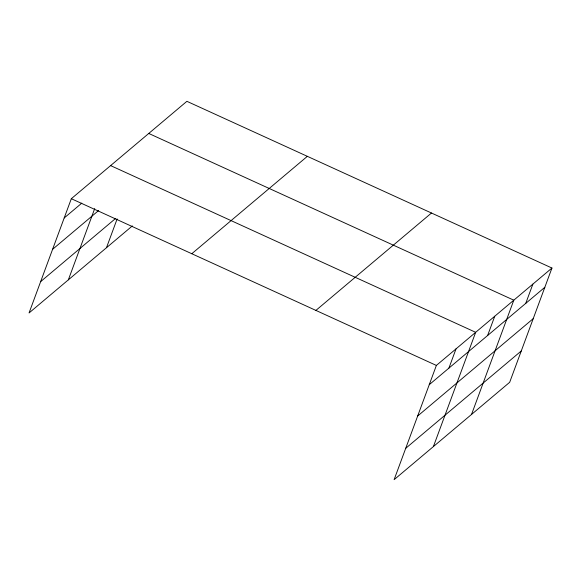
<?xml version="1.0" encoding="UTF-8"?>
<svg xmlns="http://www.w3.org/2000/svg" width="581" height="581" viewBox="0 0 581 581"><rect width="100%" height="100%" fill="white"/><g stroke="black" fill="none" stroke-linecap="round" stroke-linejoin="round"><path stroke-width="0.87" d="M551.95 268.037L436.375 365.427L394.114 479.681L509.682 382.291L551.95 268.037L186.886 101.319L71.318 198.709L29.05 312.963L132.366 225.907M68.347 279.853L94.71 208.579M106.483 247.717L117.144 218.906M448.902 368.129L456.027 348.869M433.404 446.571L475.672 332.31L110.608 165.6M487.619 335.506L494.743 316.246M471.547 414.427L513.807 300.174L148.751 133.456M525.754 303.362L532.879 284.109M64.193 217.969L81.805 203.125M52.595 249.314L98.697 210.467M40.648 281.618L115.358 218.659M191.788 253.723L307.356 156.333M315.904 310.407L431.48 213.016M429.25 384.687L544.825 287.297M417.659 416.032L533.227 318.642M405.705 448.329L521.28 350.946M71.318 198.709L436.375 365.427"/></g></svg>
